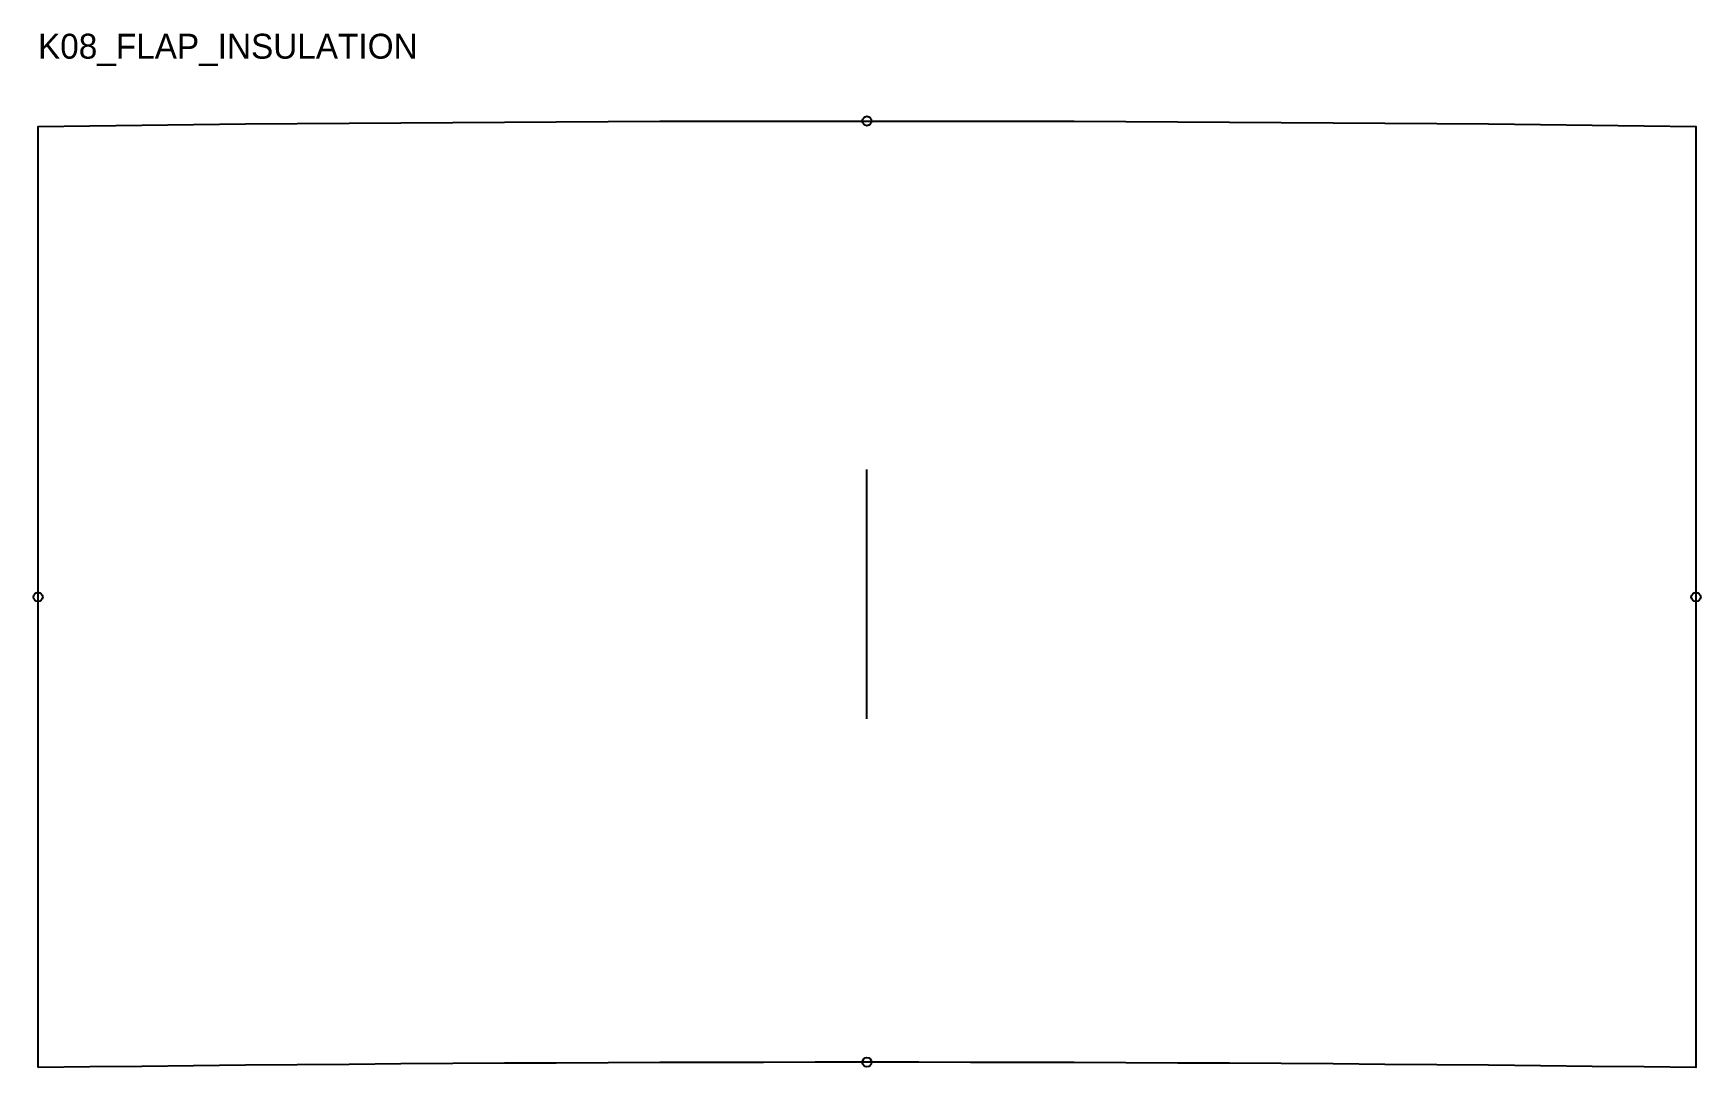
# Model space of a CAD drawing. Header units: millimetres. Extents: x -2 to 534, y 0 to 332.
import ezdxf

# ---------------------------------------------------------------- set-up
doc = ezdxf.new("R2010")
doc.units = ezdxf.units.MM
for name, color, linetype in [('CUT', 1, 'Continuous'), ('GRAIN', 3, 'Continuous'), ('ID', 7, 'Continuous'), ('NOTCH', 2, 'Continuous'), ('SEAM', 5, 'Continuous')]:
    doc.layers.add(name, color=color, linetype=linetype)

msp = doc.modelspace()

# ---------------------------------------------------------------- linework, layer by layer
at = {"layer": 'CUT'}
msp.add_lwpolyline([(0, 0), (0, 25.17), (0, 50.34), (0, 75.51), (0, 100.68), (0, 125.86), (0, 151.03), (0, 176.2), (0, 201.37), (0, 226.54), (0, 251.71), (0, 276.88), (0, 302.05), (16.65, 302.26), (33.3, 302.46), (49.95, 302.64), (66.59, 302.81), (83.23, 302.96), (99.87, 303.1), (116.5, 303.23), (133.13, 303.34), (149.77, 303.44), (166.39, 303.53), (183.02, 303.61), (199.65, 303.67), (216.28, 303.71), (232.9, 303.75), (249.53, 303.77), (266.15, 303.77), (282.78, 303.77), (299.4, 303.75), (316.03, 303.71), (332.66, 303.67), (349.28, 303.61), (365.91, 303.53), (382.54, 303.44), (399.17, 303.34), (415.8, 303.23), (432.44, 303.1), (449.08, 302.96), (465.72, 302.81), (482.36, 302.64), (499.01, 302.46), (515.65, 302.26), (532.31, 302.05), (532.31, 276.88), (532.31, 251.71), (532.31, 226.54), (532.31, 201.37), (532.31, 176.2), (532.31, 151.03), (532.31, 125.86), (532.31, 100.68), (532.31, 75.51), (532.31, 50.34), (532.31, 25.17), (532.31, 0), (515.65, 0.21), (499.01, 0.4), (482.36, 0.58), (465.72, 0.75), (449.08, 0.91), (432.44, 1.05), (415.8, 1.18), (399.17, 1.29), (382.54, 1.39), (365.91, 1.48), (349.28, 1.55), (332.66, 1.61), (316.03, 1.66), (299.4, 1.69), (282.78, 1.71), (266.15, 1.72), (249.53, 1.71), (232.9, 1.69), (216.28, 1.66), (199.65, 1.61), (183.02, 1.55), (166.39, 1.48), (149.77, 1.39), (133.13, 1.29), (116.5, 1.18), (99.87, 1.05), (83.23, 0.91), (66.59, 0.75), (49.95, 0.58), (33.3, 0.4), (16.65, 0.21), (0, 0)], close=True, dxfattribs=at)
at = {"layer": 'GRAIN'}
msp.add_line((266.15, 111.89), (266.15, 191.89), dxfattribs=at)
at = {"layer": 'NOTCH'}
for centre in [(266.15, 303.77), (0, 151.03), (532.31, 151.03), (266.15, 1.72)]:
    msp.add_circle(centre, 1.5, dxfattribs=at)
at = {"layer": 'SEAM'}
msp.add_lwpolyline([(0, 0), (0, 25.17), (0, 50.34), (0, 75.51), (0, 100.68), (0, 125.86), (0, 151.03), (0, 176.2), (0, 201.37), (0, 226.54), (0, 251.71), (0, 276.88), (0, 302.05), (16.65, 302.26), (33.3, 302.46), (49.95, 302.64), (66.59, 302.81), (83.23, 302.96), (99.87, 303.1), (116.5, 303.23), (133.13, 303.34), (149.77, 303.44), (166.39, 303.53), (183.02, 303.61), (199.65, 303.67), (216.28, 303.71), (232.9, 303.75), (249.53, 303.77), (266.15, 303.77), (282.78, 303.77), (299.4, 303.75), (316.03, 303.71), (332.66, 303.67), (349.28, 303.61), (365.91, 303.53), (382.54, 303.44), (399.17, 303.34), (415.8, 303.23), (432.44, 303.1), (449.08, 302.96), (465.72, 302.81), (482.36, 302.64), (499.01, 302.46), (515.65, 302.26), (532.31, 302.05), (532.31, 276.88), (532.31, 251.71), (532.31, 226.54), (532.31, 201.37), (532.31, 176.2), (532.31, 151.03), (532.31, 125.86), (532.31, 100.68), (532.31, 75.51), (532.31, 50.34), (532.31, 25.17), (532.31, 0), (515.65, 0.21), (499.01, 0.4), (482.36, 0.58), (465.72, 0.75), (449.08, 0.91), (432.44, 1.05), (415.8, 1.18), (399.17, 1.29), (382.54, 1.39), (365.91, 1.48), (349.28, 1.55), (332.66, 1.61), (316.03, 1.66), (299.4, 1.69), (282.78, 1.71), (266.15, 1.72), (249.53, 1.71), (232.9, 1.69), (216.28, 1.66), (199.65, 1.61), (183.02, 1.55), (166.39, 1.48), (149.77, 1.39), (133.13, 1.29), (116.5, 1.18), (99.87, 1.05), (83.23, 0.91), (66.59, 0.75), (49.95, 0.58), (33.3, 0.4), (16.65, 0.21)], close=True, dxfattribs=at)

# ---------------------------------------------------------------- texts
at = {"layer": 'ID'}
msp.add_text('K08_FLAP_INSULATION', height=8, dxfattribs=at).set_placement((0, 323.77))

doc.saveas('drawing.dxf')
